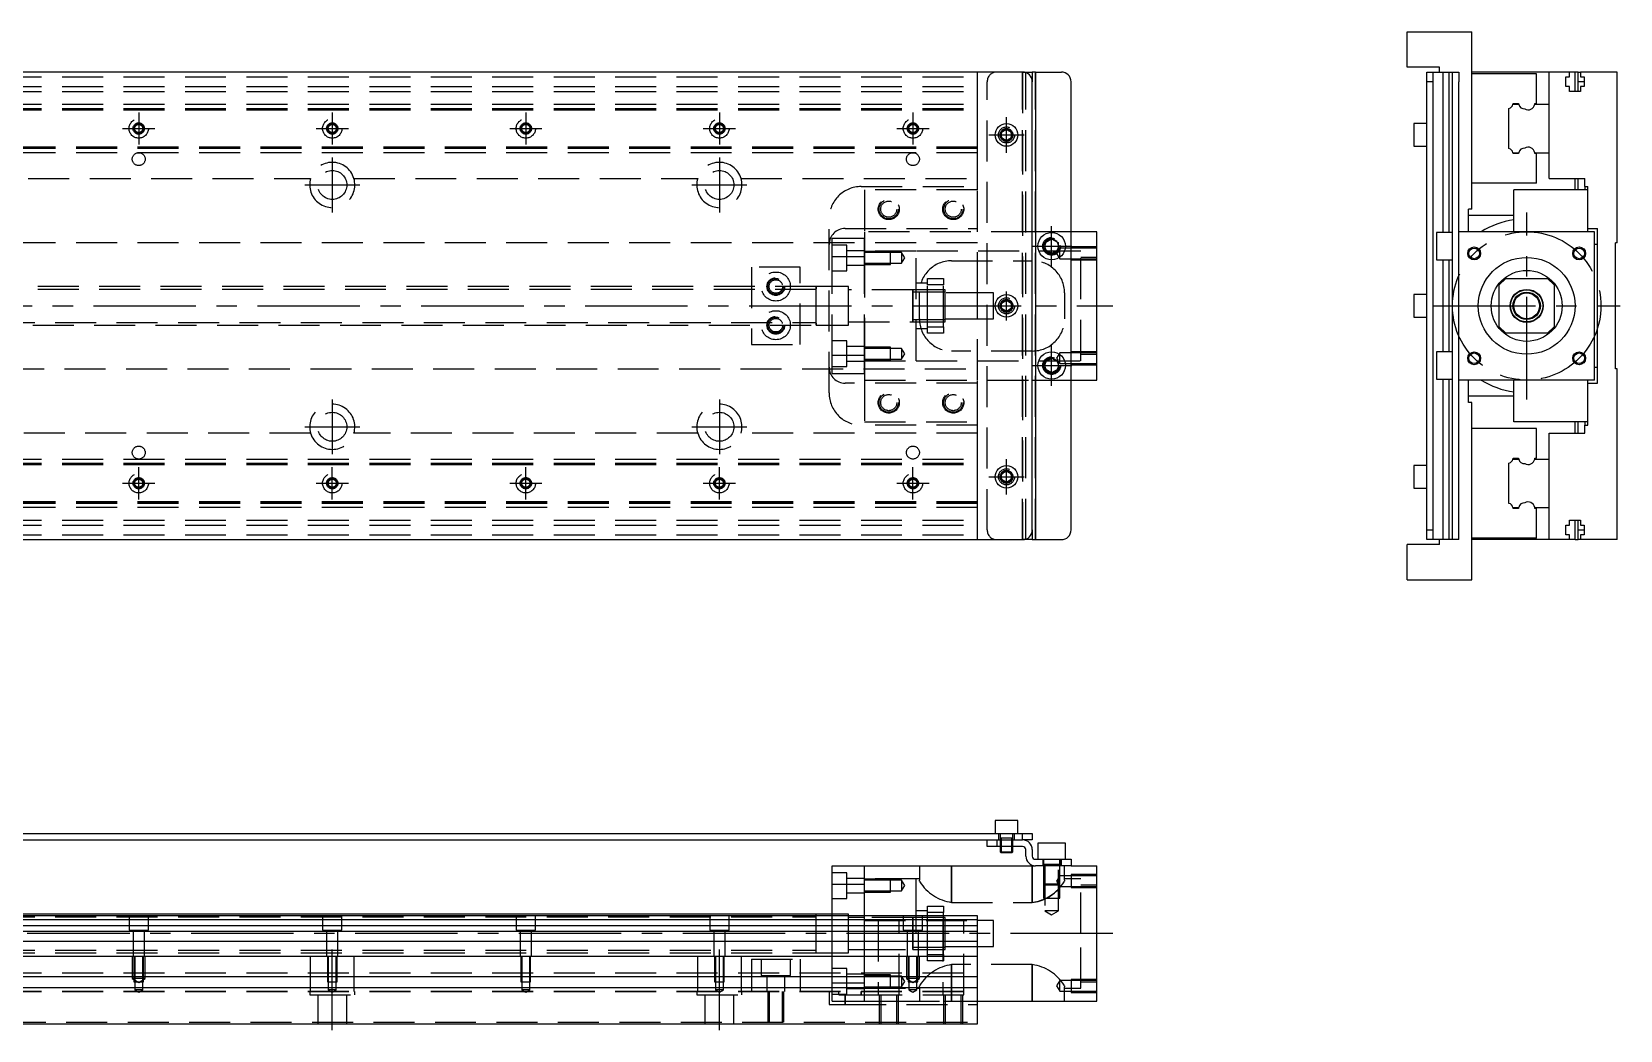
# Model space of a CAD drawing. Extents: x -9 to 976, y -255 to 87.
# Drawn here: x 483.8 to 976.3, y -224.6 to 85 of the extents above; entities that cross this region are included whole.
import ezdxf

# ---------------------------------------------------------------- set-up
doc = ezdxf.new("R2010")
doc.units = 0
doc.linetypes.add('CENTER', pattern=[50.8, 31.75, -6.35, 6.35, -6.35])
doc.linetypes.add('DASHED', pattern=[19.05, 12.7, -6.35])
doc.layers.get('0').update_dxf_attribs({"linetype": 'CONTINUOUS'})
doc.layers.add('CENTER', color=1, linetype='CENTER')

msp = doc.modelspace()

# ---------------------------------------------------------------- linework, layer by layer
at = {"color": 7, "linetype": 'CONTINUOUS'}
for p, q in [((910.25, 74), (910.25, 85)), ((910.25, 85), (930.25, 85)), ((930.25, 30), (930.25, 85)), ((920.25, 74), (910.25, 74)), ((920.25, 72.5), (920.25, 74)), ((791, 72.5), (3, 72.5)), ((791, 72.5), (794, 72.5)), ((794, 72.5), (794, 69.5)), ((795, 72.5), (794, 72.5)), ((794, -69.5), (794, 69.5)), ((795, 72.5), (795, -72.5)), ((795, 72.5), (803, 72.5)), ((806, -69.5), (806, 69.5)), ((916.25, 69.5), (916.25, 72.5)), ((916.25, 72.5), (926.25, 72.5)), ((918.25, 69.5), (916.25, 69.5)), ((916.25, -69.5), (916.25, 69.5)), ((918.25, -72.5), (918.25, 72.5)), ((921.25, 72.5), (921.25, 22.75)), ((923.25, 22.75), (923.25, 72.5)), ((924.25, 69.5), (924.25, 72.5)), ((924.25, -69.5), (924.25, 69.5)), ((926.25, 72.5), (926.25, 69.5)), ((926.25, 23), (926.25, 69.5)), ((954.25, 72.5), (930.25, 72.5)), ((950.25, 72), (930.25, 72)), ((950.25, 62.8), (950.25, 72)), ((954.25, 62.5), (954.25, 72.5)), ((960.55, 72.5), (954.25, 72.5)), ((959.4, 71), (960.55, 71)), ((959.4, 68), (959.4, 71)), ((962.25, 72.5), (960.55, 72.5)), ((960.55, 71), (960.55, 72.5)), ((962.25, 66.5), (962.25, 72.5)), ((963.25, 72.5), (962.25, 72.5)), ((963.25, 72.5), (963.95, 72.5)), ((963.25, 69.5), (963.25, 72.5)), ((965.1, 69.5), (963.25, 69.5)), ((963.25, 66.5), (963.25, 69.5)), ((963.95, 72.5), (963.95, 71)), ((975.25, 72.5), (963.95, 72.5)), ((963.95, 71), (965.1, 71)), ((965.1, 71), (965.1, 68)), ((975.25, 19.5), (975.25, 72.5)), ((960.55, 68), (959.4, 68)), ((960.55, 66.5), (960.55, 68)), ((963.95, 66.5), (960.55, 66.5)), ((963.95, 68), (963.95, 66.5)), ((965.1, 68), (963.95, 68)), ((941.75, 48.752272), (941.75, 61.247728)), ((943.002272, 62.5), (944.77668, 62.5)), ((943.047056, 62.8), (944.75, 62.8)), ((949.727372, 62.5), (954.25, 62.5)), ((949.75, 62.8), (950.25, 62.8)), ((954.25, 47.5), (954.25, 62.5)), ((954.25, 47.5), (954.25, 62.5)), ((784.5, 53.866026), (786, 54.73205)), ((786, 54.73205), (787.5, 53.866026)), ((912.25, 56.5), (912.25, 53)), ((916.25, 56.5), (912.25, 56.5)), ((784.5, 52.133974), (784.5, 53.866026)), ((786, 51.26795), (784.5, 52.133974)), ((787.5, 52.133974), (786, 51.26795)), ((787.5, 53.866026), (787.5, 52.133974)), ((912.25, 53), (912.25, 49.5)), ((912.25, 49.5), (916.25, 49.5)), ((943.002272, 47.5), (944.77668, 47.5)), ((944.75, 47.2), (943.047056, 47.2)), ((949.727372, 47.5), (954.25, 47.5)), ((950.25, 47.2), (949.75, 47.2)), ((950.25, 38), (950.25, 47.2)), ((954.25, 39.5), (954.25, 47.5)), ((954.25, 39.5), (965.25, 39.5)), ((962.25, 36), (962.25, 39.5)), ((963.25, 36), (963.25, 39.5)), ((965.25, 37), (965.25, 39.5)), ((950.25, 38), (930.25, 38)), ((966.25, 36), (943.25, 36)), ((943.25, 23), (943.25, 36)), ((965.25, 37), (966.25, 37)), ((965.25, 37), (965.25, 36)), ((966.25, 36), (966.25, 37)), ((966.25, 24), (966.25, 36)), ((966.25, 24), (966.25, 36)), ((930.25, 30), (929.25, 30)), ((929.25, 23), (929.25, 30)), ((943.25, 28), (929.25, 28)), ((798, 19.6547), (800, 20.809402)), ((800, 20.809402), (802, 19.6547)), ((814, 23), (806, 23)), ((814, -23), (814, 23)), ((919.25, 22.75), (919.25, 18.5)), ((924.25, 22.75), (919.25, 22.75)), ((926.25, -23), (926.25, 23)), ((968.25, 23), (926.25, 23)), ((966.25, 23), (966.25, 24)), ((966.25, 24), (969.25, 24)), ((968.25, -23), (968.25, 23)), ((969.25, -24), (969.25, 24)), ((798, 17.3453), (798, 19.6547)), ((800, 16.190598), (798, 17.3453)), ((802, 17.3453), (800, 16.190598)), ((802, 19.6547), (802, 17.3453)), ((919.25, 18.5), (919.25, 14.25)), ((969.25, 19), (968.25, 19)), ((975.25, 19.5), (974.75, 19.5)), ((974.75, -19.5), (974.75, 19.5)), ((919.25, 14.25), (924.25, 14.25)), ((921.25, 14.25), (921.25, -14.25)), ((923.25, -14.25), (923.25, 14.25)), ((727, -6.000006), (727, 6.000006)), ((757, -5.000006), (757, 5.000006)), ((757, 4.25), (757, 5.000006)), ((940.75, 8.5), (938.75, 6.5)), ((938.75, -6.5), (938.75, 6.5)), ((940.75, 8.5), (953.75, 8.5)), ((955.75, 6.5), (953.75, 8.5)), ((955.75, 6.5), (955.75, -6.5)), ((757, 4.25), (757, -4.25)), ((784.5, 0.866026), (786, 1.73205)), ((784.5, -0.866026), (784.5, 0.866026)), ((786, 1.73205), (787.5, 0.866026)), ((787.5, 0.866026), (787.5, -0.866026)), ((912.25, 3.5), (912.25, 0)), ((916.25, 3.5), (912.25, 3.5)), ((912.25, 0), (912.25, -3.5)), ((757, -5.000006), (757, -4.25)), ((786, -1.73205), (784.5, -0.866026)), ((787.5, -0.866026), (786, -1.73205)), ((912.25, -3.5), (916.25, -3.5)), ((938.75, -6.5), (940.75, -8.5)), ((953.75, -8.5), (940.75, -8.5)), ((953.75, -8.5), (955.75, -6.5)), ((919.25, -14.25), (919.25, -18.5)), ((924.25, -14.25), (919.25, -14.25)), ((798, -17.3453), (800, -16.190598)), ((798, -19.6547), (798, -17.3453)), ((800, -20.809402), (798, -19.6547)), ((800, -16.190598), (802, -17.3453)), ((802, -19.6547), (800, -20.809402)), ((802, -17.3453), (802, -19.6547)), ((919.25, -18.5), (919.25, -22.75)), ((968.25, -19), (969.25, -19)), ((975.25, -19.5), (974.75, -19.5)), ((975.25, -72.5), (975.25, -19.5)), ((806, -23), (814, -23)), ((919.25, -22.75), (924.25, -22.75)), ((921.25, -22.75), (921.25, -72.5)), ((923.25, -72.5), (923.25, -22.75)), ((968.25, -23), (926.25, -23)), ((926.25, -72.5), (926.25, -23)), ((929.25, -30), (929.25, -23)), ((943.25, -36), (943.25, -23)), ((966.25, -24), (966.25, -23)), ((966.25, -36), (966.25, -24)), ((966.25, -36), (966.25, -24)), ((966.25, -24), (969.25, -24)), ((943.25, -28), (929.25, -28)), ((930.25, -30), (929.25, -30)), ((930.25, -85), (930.25, -30)), ((950.25, -38), (930.25, -38)), ((966.25, -36), (943.25, -36)), ((950.25, -47.2), (950.25, -38)), ((962.25, -39.5), (962.25, -36)), ((963.25, -39.5), (963.25, -36)), ((965.25, -36), (965.25, -37)), ((965.25, -39.5), (965.25, -37)), ((965.25, -37), (966.25, -37)), ((966.25, -37), (966.25, -36)), ((954.25, -39.5), (965.25, -39.5)), ((954.25, -47.5), (954.25, -39.5)), ((941.75, -61.247728), (941.75, -48.752272)), ((943.002272, -47.5), (944.77668, -47.5)), ((943.047056, -47.2), (944.75, -47.2)), ((949.727372, -47.5), (954.25, -47.5)), ((949.75, -47.2), (950.25, -47.2)), ((954.25, -62.5), (954.25, -47.5)), ((954.25, -62.5), (954.25, -47.5)), ((784.5, -52.133974), (786, -51.26795)), ((784.5, -53.866026), (784.5, -52.133974)), ((786, -54.73205), (784.5, -53.866026)), ((786, -51.26795), (787.5, -52.133974)), ((787.5, -53.866026), (786, -54.73205)), ((787.5, -52.133974), (787.5, -53.866026)), ((912.25, -49.5), (912.25, -53)), ((916.25, -49.5), (912.25, -49.5)), ((912.25, -53), (912.25, -56.5)), ((912.25, -56.5), (916.25, -56.5)), ((943.002272, -62.5), (944.77668, -62.5)), ((944.75, -62.8), (943.047056, -62.8)), ((949.727372, -62.5), (954.25, -62.5)), ((950.25, -62.8), (949.75, -62.8)), ((950.25, -72), (950.25, -62.8)), ((954.25, -72.5), (954.25, -62.5)), ((959.4, -68), (960.55, -68)), ((959.4, -71), (959.4, -68)), ((960.55, -66.5), (963.95, -66.5)), ((960.55, -68), (960.55, -66.5)), ((962.25, -72.5), (962.25, -66.5)), ((963.25, -69.5), (963.25, -66.5)), ((963.95, -66.5), (963.95, -68)), ((963.95, -68), (965.1, -68)), ((965.1, -68), (965.1, -71)), ((3, -72.5), (791, -72.5)), ((794, -72.5), (791, -72.5)), ((794, -69.5), (794, -72.5)), ((794, -72.5), (795, -72.5)), ((795, -72.5), (803, -72.5)), ((916.25, -69.5), (918.25, -69.5)), ((916.25, -72.5), (916.25, -69.5)), ((926.25, -72.5), (916.25, -72.5)), ((920.25, -74), (920.25, -72.5)), ((924.25, -72.5), (924.25, -69.5)), ((950.25, -72), (930.25, -72)), ((954.25, -72.5), (930.25, -72.5)), ((960.55, -72.5), (954.25, -72.5)), ((960.55, -71), (959.4, -71)), ((960.55, -72.5), (960.55, -71)), ((962.25, -72.5), (960.55, -72.5)), ((962.25, -72.5), (963.25, -72.5)), ((963.25, -69.5), (965.1, -69.5)), ((963.25, -72.5), (963.25, -69.5)), ((963.95, -72.5), (963.25, -72.5)), ((963.95, -71), (963.95, -72.5)), ((965.1, -71), (963.95, -71)), ((975.25, -72.5), (963.95, -72.5)), ((910.25, -85), (910.25, -74)), ((920.25, -74), (910.25, -74)), ((910.25, -85), (930.25, -85)), ((789.5, -159.63), (782.5, -159.63)), ((782.5, -159.63), (782.5, -163.63)), ((789.5, -163.63), (789.5, -159.63)), ((447, -163.63), (791, -163.63)), ((447, -165.63), (783, -165.63)), ((780, -167.63), (780, -165.63)), ((783, -165.63), (791, -165.63)), ((783, -165.63), (783, -167.63)), ((783, -165.63), (791, -165.63)), ((791, -165.63), (791, -163.63)), ((791, -163.63), (794, -163.63)), ((794, -165.63), (791, -165.63)), ((794, -163.63), (794, -165.63)), ((804.25, -166.63), (795.75, -166.63)), ((795.75, -166.63), (795.75, -171.63)), ((804.25, -171.63), (804.25, -166.63)), ((783, -167.63), (780, -167.63)), ((791, -167.63), (783, -167.63)), ((784, -167.63), (784, -169.28)), ((784, -169.28), (788, -169.28)), ((784, -169.28), (784.35, -169.63)), ((784.35, -167.63), (784.35, -169.63)), ((787.65, -169.63), (784.35, -169.63)), ((787.65, -169.63), (787.65, -167.63)), ((787.65, -169.63), (788, -169.28)), ((788, -169.28), (788, -167.63)), ((792, -170.63), (792, -168.63)), ((794, -168.63), (794, -170.63)), ((795, -171.63), (803, -171.63)), ((803, -173.63), (803, -171.63)), ((803, -171.63), (806, -171.63)), ((806, -171.63), (806, -173.63)), ((732, -179.30029), (732, -173.63)), ((732, -173.63), (742, -173.63)), ((742, -173.63), (795, -173.63)), ((742, -189.13), (742, -173.63)), ((803, -173.63), (795, -173.63)), ((806, -173.63), (803, -173.63)), ((806, -173.63), (814, -173.63)), ((814, -215.63), (814, -173.63)), ((732, -179.30029), (742, -179.30029)), ((732, -189.13), (732, -179.30029)), ((727, -188.63), (442.5, -188.63)), ((777, -189.13), (442.5, -189.13)), ((777, -190.382272), (442.5, -190.382272)), ((727, -188.63), (726.995, -188.63)), ((727, -189.13), (727, -188.629994)), ((727.005, -188.63), (727, -188.63)), ((732, -188.63), (727, -188.63)), ((757, -190.63), (757, -189.629994)), ((758, -190.38), (757, -190.38)), ((757, -194.429962), (757, -190.63)), ((761.5, -190.38), (758, -190.38)), ((766.5, -190.38), (761.5, -190.38)), ((767, -190.38), (766.5, -190.38)), ((777, -222.63), (777, -189.13)), ((442.5, -192.15668), (777, -192.15668)), ((777, -194.053076), (442.5, -194.053076)), ((757, -194.830038), (757, -194.429962)), ((757, -199.630006), (757, -194.830038)), ((17, -201.63), (777, -201.63)), ((777, -197.107372), (442.5, -197.107372)), ((757, -198.88), (767, -198.88)), ((17, -207.93), (777, -207.93)), ((17, -211.33), (777, -211.33)), ((777, -215.63), (814, -215.63)), ((17, -222.63), (777, -222.63))]:
    msp.add_line(p, q, dxfattribs=at)
at = {"color": 3, "linetype": 'DASHED'}
for p, q in [((17, 71), (777, 71)), ((777, 62.5), (777, 72.5)), ((780, -69.5), (780, 69.5)), ((791, -72.5), (791, 72.5)), ((791, 72.5), (791, -72.5)), ((792, -72.5), (792, 72.5)), ((795, -72.5), (795, 72.5)), ((17, 68), (777, 68)), ((17, 66.5), (777, 66.5)), ((17, 62.5), (777, 62.5)), ((17, 61.247728), (777, 61.247728)), ((17, 61.1147), (777, 61.1147)), ((17, 61.1), (777, 61.1)), ((17, 60.8), (777, 60.8)), ((777, 61.247728), (777, 62.5)), ((777, 48.752272), (777, 61.247728)), ((784, 53), (784.030168, 53.346066)), ((777, 49.2), (17, 49.2)), ((777, 48.9), (17, 48.9)), ((777, 48.8853), (17, 48.8853)), ((777, 48.752272), (17, 48.752272)), ((777, 47.5), (17, 47.5)), ((777, 47.5), (777, 48.752272)), ((777, 39.5), (777, 47.5)), ((463.708204, 39.5), (570.291796, 39.5)), ((583.708204, 39.5), (690.291796, 39.5)), ((703.708204, 39.5), (777, 39.5)), ((777, 37), (777, 39.5)), ((741, 37), (777, 37)), ((777, 36), (742, 36)), ((742, 36), (742, 23)), ((777, 36), (777, 37)), ((777, 23), (777, 36)), ((731, -27), (731, 27)), ((732, 15.32971), (732, 21)), ((732, 21), (742, 21)), ((736, 24), (777, 24)), ((742, 23), (742, 15.32971)), ((794, 23), (742, 23)), ((742, 15.32971), (742, 21)), ((777, 4), (777, 23)), ((806, 23), (794, 23)), ((777, 19.5), (93.969694, 19.5)), ((736.5, 18.849242), (732, 18.849242)), ((732, 15.32971), (742, 15.32971)), ((732, -15.32971), (732, 15.32971)), ((736.5, 10.849242), (736.5, 18.849242)), ((742, 17.099242), (736.5, 17.099242)), ((758, 17), (742, 17)), ((758, 17), (742, 17)), ((750, 16.849238), (742, 16.849238)), ((750, 16.499242), (742, 16.499242)), ((742, 15.32971), (742, -15.32971)), ((742, -15.32971), (742, 15.32971)), ((750, 12.849248), (750, 16.849238)), ((753.5, 16.499242), (750, 16.499242)), ((753.5, 16.499242), (753.5, 13.199242)), ((754.452628, 14.849242), (753.5, 16.499242)), ((753.5, 13.199242), (754.452628, 14.849242)), ((758, -17), (758, 17)), ((809, 17), (758, 17)), ((801.90257, 16.878676), (801.547372, 16.263456)), ((801.547372, 16.263456), (802.5, 14.613456)), ((802.5, 17.913456), (802.355836, 17.663756)), ((802.483582, 18.786038), (802.5, 18.5)), ((802.5, 14.613456), (802.5, 17.913456)), ((806, 17.913456), (802.5, 17.913456)), ((814, 18.26345), (806, 18.26345)), ((814, 17.913456), (806, 17.913456)), ((809, -17), (809, 17)), ((814, 15), (809, 15)), ((722, 12), (707, 12)), ((707, 12), (707, -12)), ((722, -12), (722, 12)), ((732, 10.849242), (736.5, 10.849242)), ((736.5, 12.599242), (742, 12.599242)), ((742, 13.199242), (750, 13.199242)), ((742, 12.849248), (750, 12.849248)), ((750, 13.199242), (753.5, 13.199242)), ((769, 14), (794, 14)), ((802.5, 14.613456), (806, 14.613456)), ((806, 14.613456), (814, 14.613456)), ((806, 14.26346), (814, 14.26346)), ((727, 5.125), (72, 5.125)), ((727.005, 6), (427, 6)), ((732, 6), (726.995, 6)), ((727, -5.999164), (727, 6)), ((727, 6), (727, 5.325218)), ((737, 6), (732, 6)), ((737, 6), (732, 6)), ((737, 0), (737, 6)), ((737, 0), (737, 6)), ((756.995, 5), (737, 5)), ((757.005, 5), (737, 5)), ((757.005, 5), (756.995, 5)), ((766.5, 5), (756.995, 5)), ((757, 4.43509), (757, 5)), ((757, 5), (757, 4.435078)), ((766.5, 5), (757.005, 5)), ((761.5, 7), (758, 7)), ((761.5, 8.5), (766.5, 8.5)), ((761.5, 6.5), (761.5, 8.5)), ((761.5, -6.5), (761.5, 6.5)), ((766.5, 6.5), (761.5, 6.5)), ((766.5, 8.5), (766.5, 6.5)), ((766.5, -6.5), (766.5, 6.5)), ((767, 5), (766.5, 5)), ((767, 0), (767, 5)), ((737, -6), (737, 0)), ((737, -6), (737, 0)), ((757, 4.435078), (757, -4.435962)), ((767, 4.25), (757, 4.25)), ((759, -4), (759, 4)), ((780, 4), (767, 4)), ((767, -5), (767, 0)), ((777, -4), (777, 4)), ((782, 4), (780, 4)), ((782, 0), (782, 4)), ((782, -4), (782, 0)), ((787.973226, 0.326156), (788, 0)), ((804, 4), (804, -4)), ((942.25, 0), (942.275768, -0.506976)), ((757, -4.25), (767, -4.25)), ((757, -5), (757, -4.435962)), ((757, -4.435962), (757, -5)), ((767, -4), (780, -4)), ((777, -23), (777, -4)), ((780, -4), (782, -4)), ((72, -5.125), (727, -5.125)), ((427, -6), (727.005, -6)), ((726.995, -6), (732, -6)), ((727, -5.326228), (727, -6)), ((727, -6), (727, -5.999164)), ((732, -6), (737, -6)), ((732, -6), (737, -6)), ((737, -5), (756.995, -5)), ((737, -5), (757.005, -5)), ((756.995, -5), (757.005, -5)), ((756.995, -5), (766.5, -5)), ((757.005, -5), (766.5, -5)), ((758, -7), (761.5, -7)), ((761.5, -6.5), (766.5, -6.5)), ((761.5, -8.5), (761.5, -6.5)), ((766.5, -8.5), (761.5, -8.5)), ((766.5, -5), (767, -5)), ((766.5, -6.5), (766.5, -8.5)), ((707, -12), (722, -12)), ((736.5, -10.849242), (732, -10.849242)), ((736.5, -18.849242), (736.5, -10.849242)), ((742, -12.599242), (736.5, -12.599242)), ((750, -12.849248), (742, -12.849248)), ((750, -13.199242), (742, -13.199242)), ((750, -16.849238), (750, -12.849248)), ((753.5, -13.199242), (750, -13.199242)), ((753.5, -13.199242), (753.5, -16.499242)), ((754.452628, -14.849242), (753.5, -13.199242)), ((794, -14), (769, -14)), ((802.5, -14.613456), (801.547372, -16.263456)), ((802.5, -17.913456), (802.5, -14.613456)), ((806, -14.613456), (802.5, -14.613456)), ((814, -14.26346), (806, -14.26346)), ((814, -14.613456), (806, -14.613456)), ((93.969694, -19.5), (777, -19.5)), ((732, -15.32971), (742, -15.32971)), ((732, -21), (732, -15.32971)), ((732, -18.849242), (736.5, -18.849242)), ((736.5, -17.099242), (742, -17.099242)), ((742, -15.32971), (742, -23)), ((742, -21), (742, -15.32971)), ((742, -16.499242), (750, -16.499242)), ((742, -16.849238), (750, -16.849238)), ((742, -17), (758, -17)), ((742, -17), (758, -17)), ((750, -16.499242), (753.5, -16.499242)), ((753.5, -16.499242), (754.452628, -14.849242)), ((758, -17), (809, -17)), ((797.5, -18.5), (797.52689, -18.134318)), ((801.547372, -16.263456), (801.90364, -16.880528)), ((802.355326, -17.662872), (802.5, -17.913456)), ((802.5, -17.913456), (806, -17.913456)), ((806, -17.913456), (814, -17.913456)), ((806, -18.26345), (814, -18.26345)), ((809, -15), (814, -15)), ((732, -21), (742, -21)), ((777, -24), (736, -24)), ((742, -23), (794, -23)), ((742, -23), (742, -36)), ((777, -36), (777, -23)), ((794, -23), (806, -23)), ((777, -37), (741, -37)), ((742, -36), (777, -36)), ((777, -37), (777, -36)), ((777, -39.5), (777, -37)), ((570.291796, -39.5), (463.708204, -39.5)), ((690.291796, -39.5), (583.708204, -39.5)), ((777, -39.5), (703.708204, -39.5)), ((777, -47.5), (777, -39.5)), ((17, -47.5), (777, -47.5)), ((17, -48.752272), (777, -48.752272)), ((17, -48.8853), (777, -48.8853)), ((17, -48.9), (777, -48.9)), ((17, -49.2), (777, -49.2)), ((777, -48.752272), (777, -47.5)), ((777, -61.247728), (777, -48.752272)), ((787.973226, -52.673844), (788, -53)), ((777, -60.8), (17, -60.8)), ((777, -61.1), (17, -61.1)), ((777, -61.1147), (17, -61.1147)), ((777, -61.247728), (17, -61.247728)), ((777, -62.5), (17, -62.5)), ((777, -62.5), (777, -61.247728)), ((777, -72.5), (777, -62.5)), ((17, -66.5), (777, -66.5)), ((17, -68), (777, -68)), ((17, -71), (777, -71)), ((783.5, -163.63), (783.5, -165.63)), ((788.000006, -165.03), (783.999994, -165.03)), ((784, -163.63), (784, -167.63)), ((784.35, -165.03), (784.35, -167.63)), ((787.65, -167.63), (787.65, -165.03)), ((788, -167.63), (788, -163.63)), ((788.5, -165.63), (788.5, -163.63)), ((797.25, -171.63), (797.25, -173.63)), ((797.5, -171.63), (797.5, -179.23)), ((802.499994, -179.230006), (802.499994, -171.63)), ((802.5, -179.23), (802.5, -171.63)), ((802.75, -173.63), (802.75, -171.63)), ((736.5, -175.780758), (732, -175.780758)), ((736.5, -183.780758), (736.5, -175.780758)), ((759, -173.63), (759, -178.107288)), ((769, -184.98635), (769, -173.63)), ((769, -173.63), (769, -184.98635)), ((794, -173.63), (794, -184.98635)), ((794, -184.98635), (794, -173.63)), ((802.500006, -173.23), (797.499994, -173.23)), ((797.9, -173.23), (797.9, -187.63)), ((802.5, -176.716544), (801.547372, -178.366544)), ((802.1, -187.63), (802.1, -173.23)), ((806, -176.716544), (802.5, -176.716544)), ((804, -178.107288), (804, -173.63)), ((806, -176.36655), (806, -180.36654)), ((814, -176.36655), (806, -176.36655)), ((814, -176.716544), (806, -176.716544)), ((742, -177.530758), (736.5, -177.530758)), ((736.5, -182.030758), (742, -182.030758)), ((758, -177.63), (742, -177.63)), ((750, -177.780762), (742, -177.780762)), ((750, -178.130758), (742, -178.130758)), ((742, -181.430758), (750, -181.430758)), ((742, -181.780752), (750, -181.780752)), ((750, -181.780752), (750, -177.780762)), ((753.5, -178.130758), (750, -178.130758)), ((750, -181.430758), (753.5, -181.430758)), ((753.5, -178.130758), (753.5, -179.780758)), ((754.452628, -179.780758), (753.5, -178.130758)), ((753.5, -179.780758), (753.5, -181.430758)), ((753.5, -181.430758), (754.452628, -179.780758)), ((758, -189.13), (758, -177.63)), ((759, -177.63), (758, -177.63)), ((759.038578, -178.344492), (759, -178.107288)), ((759.151334, -178.625906), (759.038578, -178.344492)), ((797.5, -179.23), (802.5, -179.23)), ((797.5, -179.23), (797.9, -179.63)), ((797.500006, -179.230006), (797.500006, -183.63)), ((802.1, -179.63), (797.9, -179.63)), ((801.547372, -178.366544), (802.5, -180.016544)), ((802.1, -179.63), (802.5, -179.23)), ((802.499994, -183.63), (802.499994, -179.230006)), ((802.5, -180.016544), (806, -180.016544)), ((803.966794, -178.32572), (803.869504, -178.582408)), ((804, -178.107288), (803.966794, -178.32572)), ((809, -177.63), (804, -177.63)), ((806, -180.016544), (814, -180.016544)), ((806, -180.36654), (814, -180.36654)), ((809, -194.63), (809, -177.63)), ((814, -179.63), (809, -179.63)), ((732, -183.780758), (736.5, -183.780758)), ((761.5, -186.13), (766.5, -186.13)), ((761.5, -188.13), (761.5, -186.13)), ((766.5, -186.13), (766.5, -188.13)), ((769, -184.98635), (794, -184.98635)), ((797.500006, -183.63), (802.499994, -183.63)), ((72, -189.505), (727, -189.505)), ((514, -189.13), (514, -193.63)), ((520, -193.63), (520, -189.13)), ((574, -189.13), (574, -193.63)), ((580, -193.63), (580, -189.13)), ((634, -189.13), (634, -193.63)), ((640, -193.63), (640, -189.13)), ((694, -189.13), (694, -193.63)), ((700, -193.63), (700, -189.13)), ((727, -200.629164), (727, -189.13)), ((737, -188.63), (732, -188.63)), ((732, -201.63), (732, -189.13)), ((737, -189.13), (737, -188.63)), ((737, -194.63), (737, -189.13)), ((742, -189.63), (737, -189.63)), ((742, -190.63), (742, -189.13)), ((757, -189.63), (742, -189.63)), ((742, -190.63), (777, -190.63)), ((742, -201.63), (742, -190.63)), ((746.25, -190.63), (746.25, -213.63)), ((752.75, -213.63), (752.75, -190.63)), ((754, -189.13), (754, -193.63)), ((757, -189.63), (756.995, -189.63)), ((757, -189.63), (757, -190.194922)), ((757, -189.631002), (757, -189.63)), ((757.005, -189.63), (757, -189.63)), ((758, -189.63), (757, -189.63)), ((757, -190.19491), (757, -189.631002)), ((757, -190.194922), (757, -190.629226)), ((757, -190.629226), (757, -194.429974)), ((761.5, -187.63), (758, -187.63)), ((758, -190.63), (758, -189.13)), ((761.5, -189.63), (758, -189.63)), ((758, -194.63), (758, -190.63)), ((760, -193.63), (760, -189.13)), ((766.5, -188.13), (761.5, -188.13)), ((761.5, -189.13), (761.5, -188.13)), ((761.5, -190.63), (761.5, -189.13)), ((766.5, -189.63), (761.5, -189.63)), ((761.5, -201.13), (761.5, -190.63)), ((766.25, -190.63), (766.25, -213.63)), ((766.5, -189.13), (766.5, -188.13)), ((766.5, -190.63), (766.5, -189.13)), ((767, -189.63), (766.5, -189.63)), ((766.5, -201.13), (766.5, -190.63)), ((767, -190.63), (767, -189.63)), ((767, -199.63), (767, -190.63)), ((772.75, -213.63), (772.75, -190.63)), ((782, -190.63), (777, -190.63)), ((782, -198.63), (782, -190.63)), ((802.1, -187.63), (797.9, -187.63)), ((797.9, -187.63), (800, -188.842436)), ((800, -188.842436), (802.1, -187.63)), ((514, -193.63), (520, -193.63)), ((515.25, -193.63), (515.25, -201.63)), ((518.75, -201.63), (518.75, -193.63)), ((574, -193.63), (580, -193.63)), ((575.25, -193.63), (575.25, -201.63)), ((578.75, -201.63), (578.75, -193.63)), ((634, -193.63), (640, -193.63)), ((635.25, -193.63), (635.25, -201.63)), ((638.75, -201.63), (638.75, -193.63)), ((694, -193.63), (700, -193.63)), ((695.25, -193.63), (695.25, -201.63)), ((698.75, -201.63), (698.75, -193.63)), ((737, -200.63), (737, -194.63)), ((754, -193.63), (760, -193.63)), ((755.25, -193.63), (755.25, -201.63)), ((757, -194.429974), (757, -194.830022)), ((757, -194.830022), (757, -199.065962)), ((758.75, -201.63), (758.75, -193.63)), ((809, -211.63), (809, -194.63)), ((72, -199.755), (727, -199.755)), ((72, -200.63), (727, -200.63)), ((515, -201.63), (515, -208.63)), ((515.500006, -201.63), (515.500006, -207.93)), ((515.75, -201.63), (515.75, -209.63)), ((518.25, -209.63), (518.25, -201.63)), ((518.499994, -207.93), (518.499994, -201.63)), ((519, -208.63), (519, -201.63)), ((570.291796, -212.63), (570.291796, -201.63)), ((575.500006, -201.63), (575.500006, -207.93)), ((575.75, -201.63), (575.75, -209.63)), ((578.25, -209.63), (578.25, -201.63)), ((578.499994, -207.93), (578.499994, -201.63)), ((583.708204, -201.63), (583.708204, -212.63)), ((635.500006, -201.63), (635.500006, -207.93)), ((635.75, -201.63), (635.75, -209.63)), ((638.25, -209.63), (638.25, -201.63)), ((638.499994, -207.93), (638.499994, -201.63)), ((690.291796, -212.63), (690.291796, -201.63)), ((695.500006, -201.63), (695.500006, -207.93)), ((695.75, -201.63), (695.75, -209.63)), ((698.25, -209.63), (698.25, -201.63)), ((698.499994, -207.93), (698.499994, -201.63)), ((703.708204, -201.63), (703.708204, -212.63)), ((726.995, -200.63), (727, -200.63)), ((727, -200.63), (727, -200.629164)), ((727, -200.63), (727.005, -200.63)), ((727, -200.63), (732, -200.63)), ((732, -200.63), (737, -200.63)), ((732, -207.93), (732, -201.63)), ((737, -199.63), (742, -199.63)), ((742, -199.63), (757.005, -199.63)), ((742, -207.93), (742, -201.63)), ((755, -201.63), (755, -208.63)), ((755.500006, -201.63), (755.500006, -207.93)), ((755.75, -201.63), (755.75, -209.63)), ((756.995, -199.63), (766.5, -199.63)), ((757, -199.628998), (757, -199.065962)), ((757, -199.065962), (757, -199.63)), ((757, -199.63), (757, -199.628998)), ((757.005, -199.63), (766.5, -199.63)), ((758.25, -209.63), (758.25, -201.63)), ((758.499994, -207.93), (758.499994, -201.63)), ((759, -208.63), (759, -201.63)), ((761.5, -201.13), (766.5, -201.13)), ((761.5, -203.13), (761.5, -201.13)), ((766.5, -199.63), (767, -199.63)), ((766.5, -201.13), (766.5, -203.13)), ((767, -198.63), (777, -198.63)), ((777, -198.63), (782, -198.63)), ((17, -206.78), (777, -206.78)), ((707, -202.63), (722, -202.63)), ((707, -202.63), (707, -207.93)), ((710, -202.63), (710, -207.63)), ((719, -207.63), (719, -202.63)), ((722, -202.63), (722, -207.93)), ((736.5, -205.479242), (732, -205.479242)), ((736.5, -213.479242), (736.5, -205.479242)), ((766.5, -203.13), (761.5, -203.13)), ((794, -204.27365), (769, -204.27365)), ((769, -215.63), (769, -204.27365)), ((769, -204.27365), (769, -211.33)), ((794, -204.27365), (794, -215.63)), ((794, -215.63), (794, -204.27365)), ((519, -208.63), (515, -208.63)), ((515, -208.63), (517, -209.7847)), ((515.500006, -207.93), (515.500006, -209.63)), ((515.500006, -209.63), (518.499994, -209.63)), ((515.75, -209.63), (515.75, -212.13)), ((517, -209.7847), (519, -208.63)), ((518.25, -212.13), (518.25, -209.63)), ((518.499994, -209.63), (518.499994, -207.93)), ((575.500006, -207.93), (575.500006, -209.63)), ((575.500006, -209.63), (578.499994, -209.63)), ((575.75, -209.63), (575.75, -212.13)), ((578.25, -212.13), (578.25, -209.63)), ((578.499994, -209.63), (578.499994, -207.93)), ((635.500006, -207.93), (635.500006, -209.63)), ((635.500006, -209.63), (638.499994, -209.63)), ((635.75, -209.63), (635.75, -212.13)), ((638.25, -212.13), (638.25, -209.63)), ((638.499994, -209.63), (638.499994, -207.93)), ((695.500006, -207.93), (695.500006, -209.63)), ((695.500006, -209.63), (698.499994, -209.63)), ((695.75, -209.63), (695.75, -212.13)), ((698.25, -212.13), (698.25, -209.63)), ((698.499994, -209.63), (698.499994, -207.93)), ((707, -207.93), (707, -211.33)), ((707, -211.33), (707, -212.63)), ((710, -207.63), (719, -207.63)), ((711.75, -207.63), (711.75, -212.63)), ((717.25, -212.63), (717.25, -207.63)), ((722, -207.93), (722, -211.33)), ((722, -211.33), (722, -212.63)), ((732, -209.95971), (732, -207.93)), ((732, -211.33), (732, -209.95971)), ((732, -209.95971), (742, -209.95971)), ((732, -212.63), (732, -211.33)), ((742, -207.229242), (736.5, -207.229242)), ((736.5, -211.729242), (742, -211.729242)), ((750, -207.479248), (742, -207.479248)), ((750, -207.829242), (742, -207.829242)), ((742, -211.33), (742, -207.93)), ((742, -211.129242), (750, -211.129242)), ((742, -213.63), (742, -211.33)), ((742, -211.479238), (750, -211.479238)), ((742, -211.63), (758, -211.63)), ((750, -211.33), (750, -207.479248)), ((753.5, -207.829242), (750, -207.829242)), ((750, -211.129242), (753.5, -211.129242)), ((750, -211.479238), (750, -211.33)), ((753.5, -207.829242), (753.5, -209.479242)), ((754.452628, -209.479242), (753.5, -207.829242)), ((753.5, -209.479242), (753.5, -211.129242)), ((753.5, -211.129242), (754.452628, -209.479242)), ((759, -208.63), (755, -208.63)), ((755, -208.63), (757, -209.7847)), ((755.500006, -207.93), (755.500006, -209.63)), ((755.500006, -209.63), (758.499994, -209.63)), ((755.75, -209.63), (755.75, -212.13)), ((757, -209.7847), (759, -208.63)), ((758, -211.63), (759, -211.63)), ((758.25, -212.13), (758.25, -209.63)), ((758.499994, -209.63), (758.499994, -207.93)), ((759, -211.152712), (759.033206, -210.93428)), ((759, -211.152712), (759, -215.63)), ((759.033206, -210.93428), (759.130496, -210.677592)), ((769, -211.33), (769, -213.63)), ((802.5, -209.243456), (801.547372, -210.893456)), ((801.547372, -210.893456), (802.5, -212.543456)), ((802.5, -212.543456), (802.5, -209.243456)), ((806, -209.243456), (802.5, -209.243456)), ((803.848666, -210.634094), (803.961422, -210.915508)), ((803.961422, -210.915508), (804, -211.152712)), ((804, -215.63), (804, -211.152712)), ((804, -211.63), (809, -211.63)), ((806, -208.89346), (806, -212.89345)), ((814, -208.89346), (806, -208.89346)), ((814, -209.243456), (806, -209.243456)), ((809, -209.63), (814, -209.63)), ((17, -212.48), (777, -212.48)), ((17, -212.63), (777, -212.63)), ((518.25, -212.13), (515.75, -212.13)), ((515.75, -212.13), (517, -212.851688)), ((517, -212.851688), (518.25, -212.13)), ((570, -212.63), (570, -213.63)), ((570, -213.63), (584, -213.63)), ((572.5, -213.63), (572.5, -222.63)), ((578.25, -212.13), (575.75, -212.13)), ((575.75, -212.13), (577, -212.851688)), ((577, -212.851688), (578.25, -212.13)), ((581.5, -222.63), (581.5, -213.63)), ((584, -213.63), (584, -212.63)), ((638.25, -212.13), (635.75, -212.13)), ((635.75, -212.13), (637, -212.851688)), ((637, -212.851688), (638.25, -212.13)), ((690, -212.63), (690, -213.63)), ((690, -213.63), (704, -213.63)), ((692.5, -213.63), (692.5, -222.63)), ((698.25, -212.13), (695.75, -212.13)), ((695.75, -212.13), (697, -212.851688)), ((697, -212.851688), (698.25, -212.13)), ((701.5, -222.63), (701.5, -213.63)), ((704, -213.63), (704, -212.63)), ((712.000006, -212.63), (712.000006, -222.13)), ((712.4, -212.63), (712.4, -222.13)), ((716.6, -222.13), (716.6, -212.63)), ((716.999994, -222.13), (716.999994, -212.63)), ((731, -212.63), (731, -213.63)), ((731, -213.63), (731, -216.63)), ((731, -216.63), (736, -216.63)), ((732, -215.63), (732, -212.63)), ((732, -213.479242), (736.5, -213.479242)), ((732, -215.63), (742, -215.63)), ((734, -213.63), (734, -212.63)), ((734, -213.63), (741, -213.63)), ((736, -216.63), (736, -213.63)), ((736, -213.63), (736, -215.63)), ((736, -215.63), (736, -216.63)), ((736, -216.63), (777, -216.63)), ((741, -213.63), (741, -212.63)), ((741, -212.63), (741, -213.63)), ((741, -213.63), (777, -213.63)), ((742, -215.63), (742, -213.63)), ((742, -215.63), (746.500006, -215.63)), ((746.500006, -213.63), (746.500006, -222.63)), ((746.500006, -215.63), (752.499994, -215.63)), ((747, -213.63), (747, -222.63)), ((752, -222.63), (752, -213.63)), ((752.499994, -222.63), (752.499994, -213.63)), ((752.499994, -215.63), (766.500006, -215.63)), ((758.25, -212.13), (755.75, -212.13)), ((755.75, -212.13), (757, -212.851688)), ((757, -212.851688), (758.25, -212.13)), ((766.500006, -213.63), (766.500006, -222.63)), ((766.500006, -215.63), (772.499994, -215.63)), ((767, -213.63), (767, -222.63)), ((769, -213.63), (769, -215.63)), ((772, -222.63), (772, -213.63)), ((772.499994, -222.63), (772.499994, -213.63)), ((772.499994, -215.63), (777, -215.63)), ((802.5, -212.543456), (806, -212.543456)), ((806, -212.543456), (814, -212.543456)), ((806, -212.89345), (814, -212.89345)), ((94.499994, -222.13), (777, -222.13))]:
    msp.add_line(p, q, dxfattribs=at)
at = {"color": 1, "linetype": 'CENTER'}
for p, q in [((786, 47.5), (786, 58.5)), ((780.5, 53), (791.5, 53)), ((800, 12.25), (800, 24.75)), ((947.25, -29), (947.25, 29)), ((793.75, 18.5), (806.25, 18.5)), ((781.5, 0), (790.5, 0)), ((786, -4.5), (786, 4.5)), ((918.25, 0), (976.25, 0)), ((800, -24.75), (800, -12.25)), ((793.75, -18.5), (806.25, -18.5)), ((786, -58.5), (786, -47.5)), ((780.5, -53), (791.5, -53))]:
    msp.add_line(p, q, dxfattribs=at)
at = {"color": 3, "linetype": 'DASHED'}
for centre, radius in [((517, 55), 3), ((517, 55), 1.75), ((517, 55), 1.5), ((517, 55), 1.25), ((577, 55), 3), ((577, 55), 1.75), ((577, 55), 1.5), ((577, 55), 1.25), ((637, 55), 3), ((637, 55), 1.75), ((637, 55), 1.5), ((637, 55), 1.25), ((697, 55), 3), ((697, 55), 1.75), ((697, 55), 1.5), ((697, 55), 1.25), ((757, 55), 3), ((757, 55), 1.75), ((757, 55), 1.5), ((757, 55), 1.25), ((786, 53), 2.5), ((786, 53), 2), ((517, 45.5), 2), ((757, 45.5), 2), ((577, 37.5), 4.5), ((697, 37.5), 4.5), ((749.5, 30), 3.25), ((749.5, 30), 3), ((749.5, 30), 2.5), ((769.5, 30), 3.25), ((769.5, 30), 3), ((769.5, 30), 2.5), ((800, 18.5), 2.75), ((800, 18.5), 2.5), ((714.5, 6), 4.5), ((714.5, 6), 2.75), ((714.5, 6), 2.5), ((714.5, 6), 2.1), ((786, 0), 2.5), ((786, 0), 2), ((714.5, -6), 4.5), ((714.5, -6), 2.75), ((714.5, -6), 2.5), ((714.5, -6), 2.1), ((800, -18.5), 2.75), ((800, -18.5), 2.5), ((749.5, -30), 3.25), ((749.5, -30), 3), ((749.5, -30), 2.5), ((769.5, -30), 3.25), ((769.5, -30), 3), ((769.5, -30), 2.5), ((577, -37.5), 4.5), ((697, -37.5), 4.5), ((517, -45.5), 2), ((757, -45.5), 2), ((517, -55), 3), ((517, -55), 1.75), ((517, -55), 1.5), ((517, -55), 1.25), ((577, -55), 3), ((577, -55), 1.75), ((577, -55), 1.5), ((577, -55), 1.25), ((637, -55), 3), ((637, -55), 1.75), ((637, -55), 1.5), ((637, -55), 1.25), ((697, -55), 3), ((697, -55), 1.75), ((697, -55), 1.5), ((697, -55), 1.25), ((757, -55), 3), ((757, -55), 1.75), ((757, -55), 1.5), ((757, -55), 1.25), ((786, -53), 2.5), ((786, -53), 2)]:
    msp.add_circle(centre, radius, dxfattribs=at)
at = {"color": 7, "linetype": 'CONTINUOUS'}
for centre, radius in [((786, 53), 3.5), ((800, 18.5), 4.25), ((930.986544, 16.263456), 1.65), ((947.25, 0), 15), ((963.513456, 16.263456), 1.65), ((947.25, 0), 11), ((947.25, 0), 5.125), ((947.25, 0), 5), ((786, 0), 3.5), ((947.25, 0), 4.25), ((947.25, 0), 4), ((800, -18.5), 4.25), ((930.986544, -16.263456), 1.65), ((963.513456, -16.263456), 1.65), ((786, -53), 3.5)]:
    msp.add_circle(centre, radius, dxfattribs=at)
at = {"color": 1, "linetype": 'CENTER'}
msp.add_circle((947.25, 0), 23, dxfattribs=at)
at = {"color": 3, "linetype": 'CONTINUOUS'}
for centre in [(930.986544, 16.263456), (963.513456, 16.263456), (930.986544, -16.263456), (963.513456, -16.263456)]:
    msp.add_circle(centre, 2, dxfattribs=at)
at = {"color": 3, "linetype": 'DASHED'}
for centre, radius, start, end in [((783, 69.5), 3, 90, 180), ((577, 37.5), 7, 16.60155, 163.39845), ((697, 37.5), 7, 16.60155, 163.39845), ((577, 37.5), 7, 163.39845, 16.60155), ((697, 37.5), 7, 163.39845, 16.60155), ((741, 27), 10, 90, 180), ((736, 19), 5, 90, 180), ((769, 4), 10, 90, 180), ((794, 4), 10, 0, 90), ((769, -4), 10, 180, 270), ((794, -4), 10, 270, 0), ((736, -19), 5, 180, 270), ((741, -27), 10, 180, 270), ((577, -37.5), 7, 343.39845, 196.60155), ((697, -37.5), 7, 343.39845, 196.60155), ((577, -37.5), 7, 196.60155, 343.39845), ((697, -37.5), 7, 196.60155, 343.39845), ((783, -69.5), 3, 180, 270), ((770.996387, -171.089917), 14.039103, 212.46509038, 261.82472024), ((792.02589, -171.136712), 13.989624, 278.11222382, 327.84375684), ((792.73855, -172.515072), 12.534912, 275.775732, 321.159403), ((770.97411, -218.123288), 13.989624, 98.11222382, 147.84375684), ((792.003613, -218.170083), 14.039103, 32.46509038, 81.82472024)]:
    msp.add_arc(centre, radius, start, end, dxfattribs=at)
at = {"color": 7, "linetype": 'CONTINUOUS'}
for centre, radius, start, end in [((791, 69.5), 3, 0, 90), ((803, 69.5), 3, 0, 90), ((941.35, 62.9), 1.7, 283.608961, 346.391039), ((941.35, 62.9), 1.7, 346.391039, 356.627713), ((946.45, 62.8), 1.7, 180, 190.164249), ((946.45, 62.8), 1.7, 190.164249, 277.540197), ((947.75, 62.8), 2, 237.42103, 351.373073), ((947.75, 62.8), 2, 351.373073, 0), ((786, 53), 1.65, 95.380023, 144.619977), ((786, 53), 1.65, 84.619977, 95.380023), ((786, 53), 1.65, 35.380023, 84.619977), ((786, 53), 1.65, 155.380023, 180), ((786, 53), 1.65, 180, 204.619977), ((786, 53), 1.65, 144.619977, 155.380023), ((786, 53), 1.65, 204.619977, 215.380023), ((786, 53), 1.65, 215.380023, 264.619977), ((786, 53), 1.65, 264.619977, 275.380023), ((786, 53), 1.65, 275.380023, 324.619977), ((786, 53), 1.65, 24.619977, 35.380023), ((786, 53), 1.65, 324.619977, 335.380023), ((786, 53), 1.65, 335.380023, 24.619977), ((941.35, 47.1), 1.7, 13.608961, 76.391039), ((941.35, 47.1), 1.7, 3.372287, 13.608961), ((946.45, 47.2), 1.7, 169.835751, 180), ((946.45, 47.2), 1.7, 82.459803, 169.835751), ((947.75, 47.2), 2, 8.626927, 122.57897), ((947.75, 47.2), 2, 0, 8.626927), ((947.25, 0), 27, 98.519624, 121.586338), ((800, 18.5), 2.1, 137.75279, 162.24721), ((800, 18.5), 2.1, 102.24721, 137.75279), ((800, 18.5), 2.1, 77.75279, 102.24721), ((800, 18.5), 2.1, 42.24721, 77.75279), ((800, 18.5), 2.1, 17.75279, 42.24721), ((800, 18.5), 2.1, 162.24721, 180), ((800, 18.5), 2.1, 180, 197.75279), ((800, 18.5), 2.1, 197.75279, 222.24721), ((800, 18.5), 2.1, 222.24721, 257.75279), ((800, 18.5), 2.1, 257.75279, 282.24721), ((800, 18.5), 2.1, 282.24721, 317.75279), ((800, 18.5), 2.1, 317.75279, 342.24721), ((800, 18.5), 2.1, 342.24721, 17.75279), ((786, 0), 1.65, 155.380023, 180), ((786, 0), 1.65, 180, 204.619977), ((786, 0), 1.65, 144.619977, 155.380023), ((786, 0), 1.65, 95.380023, 144.619977), ((786, 0), 1.65, 84.619977, 95.380023), ((786, 0), 1.65, 35.380023, 84.619977), ((786, 0), 1.65, 24.619977, 35.380023), ((786, 0), 1.65, 335.380023, 24.619977), ((786, 0), 1.65, 204.619977, 215.380023), ((786, 0), 1.65, 215.380023, 264.619977), ((786, 0), 1.65, 264.619977, 275.380023), ((786, 0), 1.65, 275.380023, 324.619977), ((786, 0), 1.65, 324.619977, 335.380023), ((800, -18.5), 2.1, 162.24721, 180), ((800, -18.5), 2.1, 180, 197.75279), ((800, -18.5), 2.1, 137.75279, 162.24721), ((800, -18.5), 2.1, 197.75279, 222.24721), ((800, -18.5), 2.1, 102.24721, 137.75279), ((800, -18.5), 2.1, 77.75279, 102.24721), ((800, -18.5), 2.1, 42.24721, 77.75279), ((800, -18.5), 2.1, 17.75279, 42.24721), ((800, -18.5), 2.1, 317.75279, 342.24721), ((800, -18.5), 2.1, 342.24721, 17.75279), ((800, -18.5), 2.1, 222.24721, 257.75279), ((800, -18.5), 2.1, 257.75279, 282.24721), ((800, -18.5), 2.1, 282.24721, 317.75279), ((947.25, 0), 27, 238.413662, 261.480376), ((941.35, -47.1), 1.7, 283.608961, 346.391039), ((941.35, -47.1), 1.7, 346.391039, 356.627713), ((946.45, -47.2), 1.7, 180, 190.164249), ((946.45, -47.2), 1.7, 190.164249, 277.540197), ((947.75, -47.2), 2, 237.42103, 351.373073), ((947.75, -47.2), 2, 351.373073, 0), ((786, -53), 1.65, 155.380023, 180), ((786, -53), 1.65, 180, 204.619977), ((786, -53), 1.65, 144.619977, 155.380023), ((786, -53), 1.65, 204.619977, 215.380023), ((786, -53), 1.65, 95.380023, 144.619977), ((786, -53), 1.65, 215.380023, 264.619977), ((786, -53), 1.65, 84.619977, 95.380023), ((786, -53), 1.65, 35.380023, 84.619977), ((786, -53), 1.65, 275.380023, 324.619977), ((786, -53), 1.65, 24.619977, 35.380023), ((786, -53), 1.65, 324.619977, 335.380023), ((786, -53), 1.65, 335.380023, 24.619977), ((786, -53), 1.65, 264.619977, 275.380023), ((941.35, -62.9), 1.7, 13.608961, 76.391039), ((941.35, -62.9), 1.7, 3.372287, 13.608961), ((946.45, -62.8), 1.7, 169.835751, 180), ((946.45, -62.8), 1.7, 82.459803, 169.835751), ((947.75, -62.8), 2, 8.626927, 122.57897), ((947.75, -62.8), 2, 0, 8.626927), ((791, -69.5), 3, 270, 0), ((803, -69.5), 3, 270, 0), ((791, -168.63), 3, 0, 90), ((791, -168.63), 1, 0, 90), ((795, -170.63), 3, 180, 270), ((795, -170.63), 1, 180, 270)]:
    msp.add_arc(centre, radius, start, end, dxfattribs=at)
at = {"layer": 'CENTER', "color": 1, "linetype": 'CENTER'}
for p, q in [((517, 60), (517, 50)), ((577, 60), (577, 50)), ((637, 60), (637, 50)), ((697, 60), (697, 50)), ((757, 60), (757, 50)), ((512, 55), (522, 55)), ((572, 55), (582, 55)), ((632, 55), (642, 55)), ((692, 55), (702, 55)), ((752, 55), (762, 55)), ((577, 46), (577, 29)), ((697, 46), (697, 29)), ((568.5, 37.5), (585.5, 37.5)), ((688.5, 37.5), (705.5, 37.5)), ((-5, 0), (819, 0)), ((577, -29), (577, -46)), ((697, -29), (697, -46)), ((568.5, -37.5), (585.5, -37.5)), ((688.5, -37.5), (705.5, -37.5)), ((517, -60), (517, -50)), ((577, -60), (577, -50)), ((637, -60), (637, -50)), ((697, -60), (697, -50)), ((757, -60), (757, -50)), ((512, -55), (522, -55)), ((572, -55), (582, -55)), ((632, -55), (642, -55)), ((692, -55), (702, -55)), ((752, -55), (762, -55)), ((819, -194.63), (-5, -194.63)), ((577, -224.63), (577, -199.63)), ((697, -224.63), (697, -199.63))]:
    msp.add_line(p, q, dxfattribs=at)

doc.saveas('drawing.dxf')
